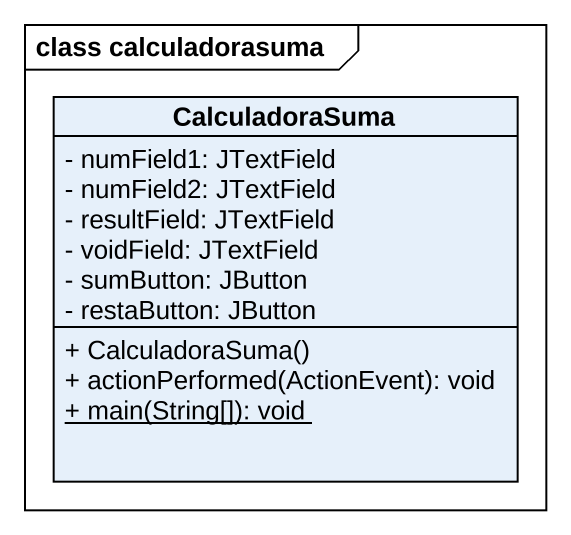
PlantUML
@startuml
mainframe class calculadorasuma
hide circle
hide empty members
skinparam classAttributeIconSize 0
class CalculadoraSuma {
  - numField1: JTextField
  - numField2: JTextField
  - resultField: JTextField
  - voidField: JTextField
  - sumButton: JButton
  - restaButton: JButton
  + CalculadoraSuma()
  + actionPerformed(ActionEvent): void
  {static} + main(String[]): void
}
@enduml
